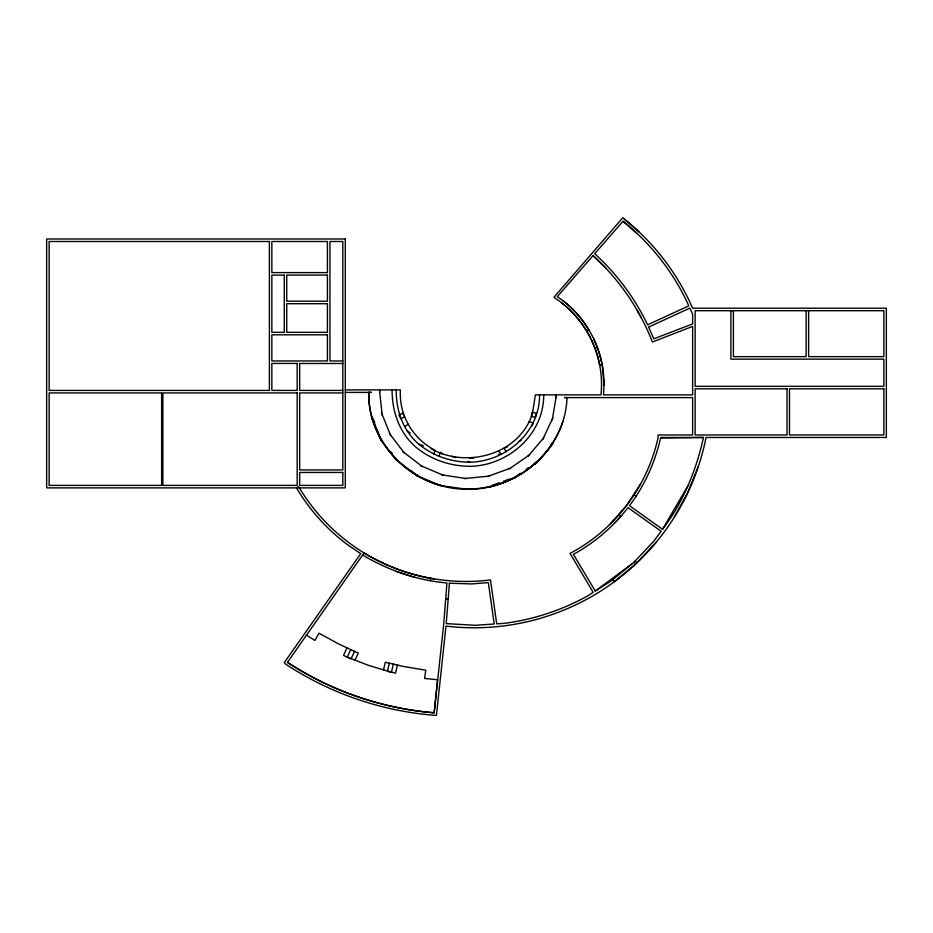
<?xml version="1.0" encoding="UTF-8"?>
<svg xmlns="http://www.w3.org/2000/svg" width="933" height="933" viewBox="0 0 933 933"><rect width="100%" height="100%" fill="white"/><g stroke="black" fill="none" stroke-linecap="round" stroke-linejoin="round"><path stroke-width="1.4" d="M604.013 385.399L603.488 394.857L692.636 394.857L692.636 326.387L652.412 342.049A229.471 229.471 0 0 0 593.061 255.619L557.281 296.671C572.815 306.98 585.271 321.652 593.481 338.352A105.919 105.919 0 0 1 604.013 385.399L602.415 366.039L600.281 356.429L597.89 357.199L599.697 365.293L602.123 364.756M551.87 443.035L552.744 443.443C533.828 472.226 500.531 489.16 466.278 489.207L464.051 488.892M543.706 394.857C544.067 433.962 508.73 465.264 470.803 466.302C450.942 466.442 431.559 459.969 416.153 447.35C399.324 432.912 392.023 411.675 392.105 389.912M539.554 394.857C539.962 431.991 506.118 461.438 470.185 462.208C451.374 462.22 433.017 455.98 418.497 443.933C402.823 430.276 396 410.333 396.257 389.912M532.615 412.386L535.402 394.857L600.992 394.857A103.435 103.435 0 0 0 553.899 297.324L622.778 217.739L638.848 231.722M552.266 419.838L556.255 396.152M345.303 392.408L368.803 392.408C367.264 444.621 413.972 488.437 465.135 489.242C516.369 491.108 565.468 449.893 567.007 397.598L692.636 397.598L692.636 434.976L658.127 434.976L658.127 437.472A173.491 173.491 0 0 1 570.063 553.409L593.178 592.362L586.915 596.327A233.938 233.938 0 0 1 504.345 623.337L496.706 623.85L490.49 579.918C446.86 585.492 401.622 575.848 364.068 552.954L287.469 662.36C331.18 691.003 382.075 708.497 434.16 712.789L443.758 623.617L446.93 582.95C417.179 580.419 388.326 570.378 362.762 555.077M430.288 580.711L430.813 578.285M383.475 669.999L385.271 662.255L403.394 666.454L425.763 670.221L424.573 678.431L437.565 679.772L434.16 712.789A314.713 314.713 0 0 1 287.469 662.36M389.306 663.188L387.44 671.27L395.522 673.148L397.388 665.066M393.353 664.133L391.475 672.215L369.06 665.591L347.274 657.135L350.773 649.601M703.482 437.472C696.181 470.384 683.166 502.444 662.535 529.303L629.495 505.686C644.633 485.51 655.211 462.068 660.704 437.472L703.482 437.472L660.564 438.009M433.635 454.149L435.058 450.254C412.771 438.778 398.811 415.057 400.397 389.912L345.303 389.912M439.116 456.097L440.516 452.237L442.662 453.87M688.029 491.983L698.257 466.582M532.393 413.727C519.366 454.359 466.862 468.879 431.233 448.796M417.459 474.944L417.086 475.83L440.761 485.603L466.278 489.207L464.016 489.137M438.673 484.74L438.58 484.973C398.543 472.973 367.917 434.696 368.803 392.326L371.369 392.396L368.873 392.326M347.006 647.864L343.507 655.386L351.041 658.873L354.528 651.351M354.937 660.307L358.295 653.1L338.924 644.097L319.016 633.215L314.911 640.423L306.537 635.198M542.656 439.571L552.942 417.681M562.914 421.914L562.366 422.987C551.123 455.257 522.772 479.247 489.697 486.898L489.673 486.641M531.915 425.821L533.349 423.057M674.314 516.964L687.224 493.755M662.535 529.303L687.738 486.058M610.322 523.903L626.848 505.126L640.505 484.157M552.744 443.443L551.508 445.356L550.878 444.819M397.038 460.354L417.086 475.83L411.091 470.465M527.95 456.33L543.846 437.717M623.011 221.249L594.706 253.741A232.025 232.025 0 0 1 647.63 324.801L688.811 305.849L686.466 300.753A230.917 230.917 0 0 0 623.092 221.308L637.146 233.542M615.022 522.55L620.853 516.392L618.917 514.818M633.962 562.214L653.94 541.047L661.124 531.25L627.991 507.657C613.226 526.737 594.566 542.796 573.387 554.365L595.277 591.032L611.5 580.734L633.962 562.214L635.536 564.138L614.415 581.551L612.841 579.638M655.747 542.761L636.959 562.657L635.151 560.955M382.25 440.248L381.469 440.831L396.863 460.564L395.254 458.943L395.907 458.441M404.84 426.649L408.129 424.165M595.277 591.032L632.038 563.8M509.126 468.949L529.547 454.884M517.78 474.944L520.171 473.323M526.142 469.252L528.533 467.62M507.599 446.744L503.925 448.493L506.456 451.782M518.643 441.484L521.092 440.318M648.668 327.063L689.849 308.112L692.636 314.176L692.636 323.903L653.788 338.842L648.4 326.468M597.517 356.056L594.974 348.161L597.295 347.169L600.246 356.441M371.952 417.949L381.469 440.831L371.462 416.818L371.952 417.949L372.722 417.646M380.337 438.825L381.107 438.51M594.974 348.161L597.295 347.169M487.446 476.541L511.004 467.981M492.881 485.032L499.365 482.723M503.249 481.335L509.733 479.014M489.697 486.898L491.913 486.396L491.586 485.498M498.385 454.348L501.114 454.079L498.572 450.756M464.389 478.547L489.475 476.087M342.819 360.954L329.932 360.954L329.932 241.495L342.819 241.495L342.819 469.964L299.68 469.964L299.68 392.933L342.819 392.933M342.819 363.485L299.68 363.485L299.68 390.414L342.819 390.414M445.694 598.811L448.178 598.811M469.579 458.103L473.754 458.348M441.566 474.815L466.453 478.606M451.677 456.295L455.654 457.567M467.55 461.357L470.185 462.208M396.198 571.381L415.173 577.492M529.163 421.623L533.058 422.964M418.497 443.933L423.594 445.881M420.55 465.59L443.56 475.375M634.055 494.887L636.143 496.251M406.753 430.556L410.275 433.052M402.811 451.525L422.369 466.652M535.95 462.08L536.685 462.71L534.982 464.237L534.282 463.211M561.654 302.805L567.952 308.205M593.061 255.619L605.599 267.946M568.873 308.975L574.646 314.922M575.486 315.786L580.699 322.247M389.551 433.635L404.339 453.065M390.787 451.619L392.49 453.893M515.389 476.576L515.926 477.358L513.908 478.407L513.628 477.626M581.457 323.18L586.052 330.084M637.146 310.281L641.414 318.001M590.671 338.376L586.717 331.075L588.851 329.792A105.919 105.919 0 0 0 563.182 300.846M597.295 347.286L593.481 338.352M591.23 339.437L594.496 347.064M381.655 413.167L390.647 435.571M373.247 418.952L374.821 422.859M379.614 391.498L382.203 415.36M808.631 310.712L808.631 356.651L883.866 356.651L883.866 310.712L695.132 310.712L695.132 386.332L883.866 386.332L883.866 359.147L730.889 359.147L730.889 310.712M806.135 310.712L806.135 356.651L733.408 356.651L733.408 310.712M556.15 394.857L556.15 397.528M379.661 389.912L379.661 392.396M624.655 219.372A233.402 233.402 0 0 1 692.636 308.217L886.35 308.217L886.35 437.472L706.048 437.472A236.411 236.411 0 0 1 445.974 626.09L436.446 715.261L433.95 715.261A317.29 317.29 0 0 1 286.046 664.401L284.273 662.652L360.709 553.677L347.018 544.347A196.63 196.63 0 0 1 296.449 487.877L298.595 486.606A194.146 194.146 0 0 0 434.218 579.008M449.403 583.23L446.242 623.617L475.305 625.285L494.222 624.014L488.332 582.589L471.818 583.93L449.403 583.23M440.796 485.347L438.58 484.973L440.796 485.347M532.207 412.304L531.32 416.363L535.344 417.249L536.242 413.191L532.207 412.304M402.555 413.191L398.962 415.22L401.003 418.824L404.595 416.806L402.555 413.191M345.303 239L46.65 239L46.65 487.877L345.303 487.877L345.303 239M269.392 241.495L49.134 241.495L49.134 390.414L269.392 390.414L269.392 241.495M327.413 241.495L271.853 241.495L271.853 272.611L327.413 272.611L327.413 241.495M327.413 275.095L286.734 275.095L286.734 301.219L327.413 301.219L327.413 275.095M284.273 275.13L271.853 275.13L271.853 332.335L284.273 332.335L284.273 275.13M327.413 303.715L286.734 303.715L286.734 332.335L327.413 332.335L327.413 303.715M327.413 334.819L271.853 334.819L271.853 360.954L327.413 360.954L327.413 334.819M297.184 363.438L271.853 363.438L271.853 390.414L297.184 390.414L297.184 363.438M787.044 388.816L695.132 388.816L695.132 434.976L787.044 434.976L787.044 388.816M883.866 388.816L789.493 388.816L789.493 434.976L883.866 434.976L883.866 388.816M161.642 392.933L49.134 392.933L49.134 485.393L161.642 485.393L161.642 392.933M297.184 392.933L162.878 392.933L162.878 485.393L297.184 485.393L297.184 392.933M564.512 397.528L567.007 397.598L564.512 397.528M342.819 472.448L299.68 472.448L299.68 485.393L342.819 485.393L342.819 472.448"/></g></svg>
